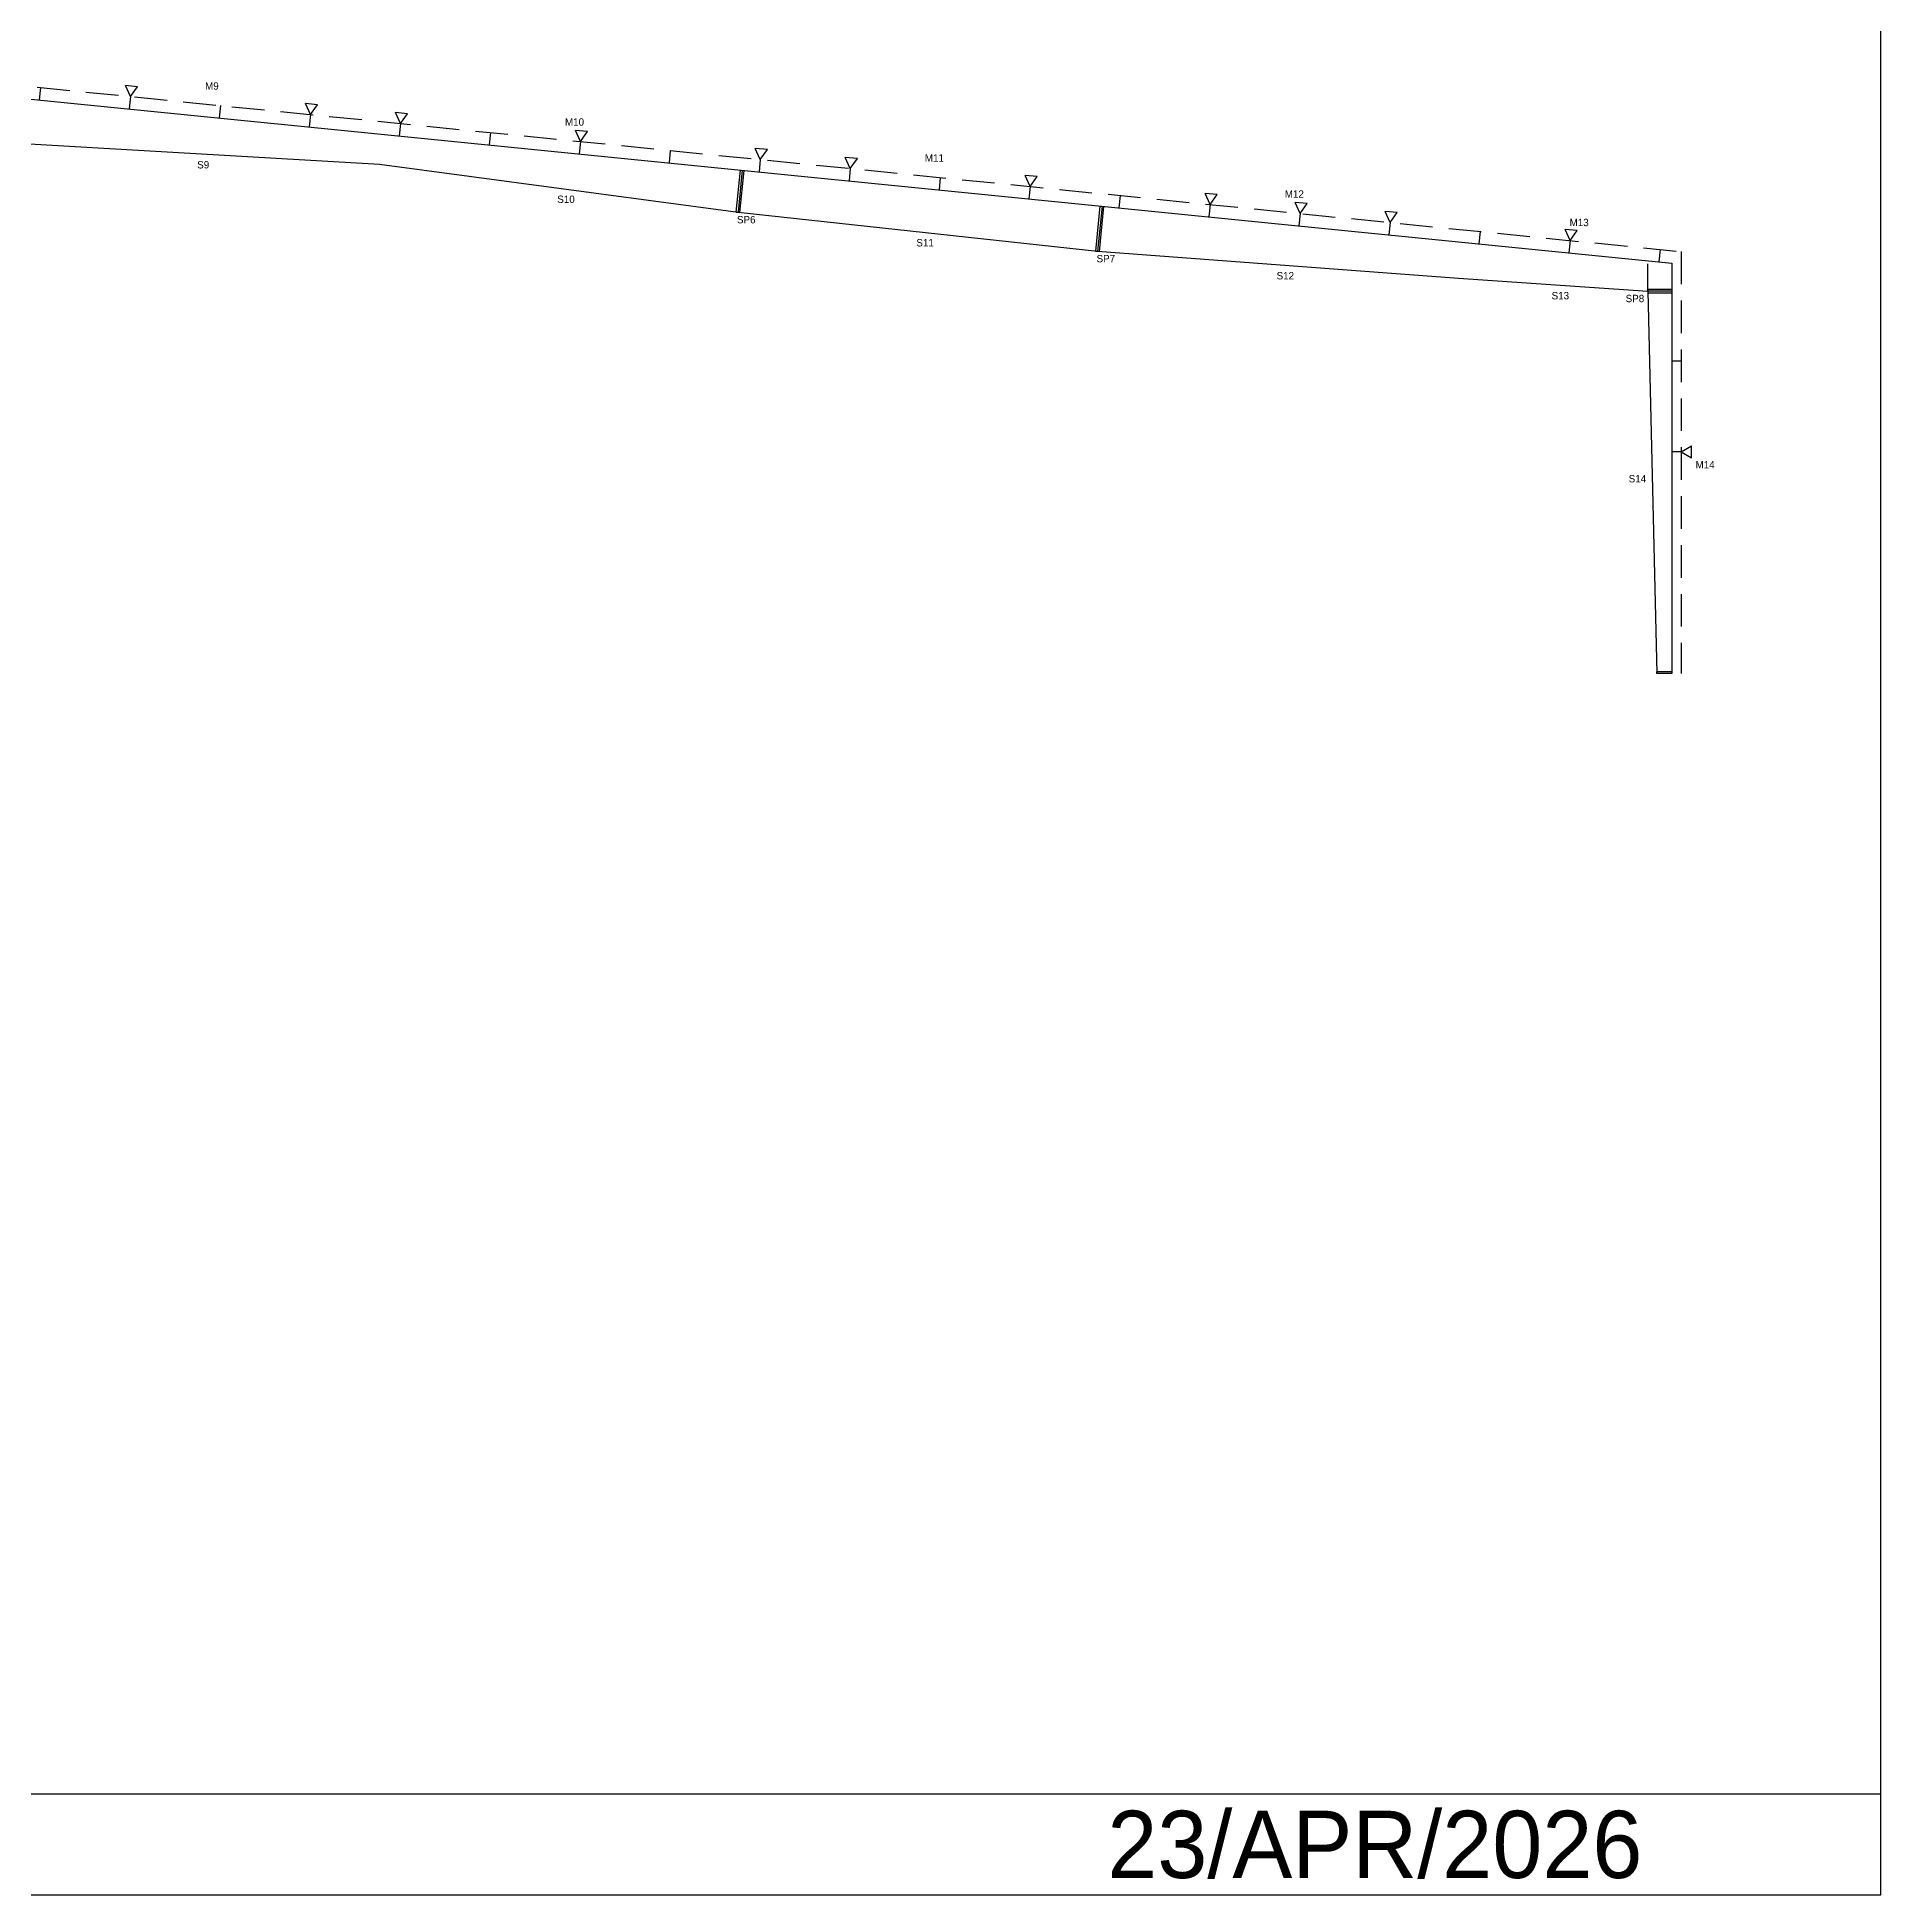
# Model space of a CAD drawing. Extents: x -3313 to 64313, y -20315 to 30461.
# Drawn here: x 33728 to 64313, y -20258 to 10557 of the extents above; entities that cross this region are included whole.
import ezdxf

# ---------------------------------------------------------------- set-up
doc = ezdxf.new("R2010")
doc.units = 0
doc.linetypes.add('CONTIN', pattern=[0])
doc.linetypes.add('DASHED', pattern=[811.5, 541, -270.5])
doc.layers.get('0').update_dxf_attribs({"linetype": 'CONTIN'})
for name, color, linetype in [('1', 7, 'CONTIN'), ('10', 7, 'CONTIN'), ('16', 7, 'CONTIN'), ('3', 7, 'CONTIN'), ('5', 5, 'DASHED'), ('8', 5, 'DASHED'), ('9', 7, 'CONTIN')]:
    doc.layers.add(name, color=color, linetype=linetype)

msp = doc.modelspace()

# ---------------------------------------------------------------- linework, layer by layer
for p, q in [((64312.723, -20257.785), (64312.723, 30461.303)), ((-3312.726, -18584.055), (64312.723, -18584.055)), ((-3312.726, -20257.785), (64312.723, -20257.785))]:
    msp.add_line(p, q)
at = {"layer": '1'}
for p, q in [((30500, 9840.963), (60845, 6806.462)), ((33409.688, 8796.251), (39404.789, 8447.99)), ((39404.789, 8447.99), (45355.109, 7651.96)), ((45355.109, 7651.96), (51320.355, 7005.187)), ((51320.355, 7005.187), (57305.508, 6557.42)), ((60845, 6806.462), (60845, 0)), ((57305.508, 6557.42), (60445, 6343.968)), ((60445, 6343.968), (60595, 0)), ((60845, 0), (60595, 0))]:
    msp.add_line(p, q, dxfattribs=at)
at = {"layer": '10'}
msp.add_line((60445, 6343.968), (60445, 6796.213), dxfattribs=at)
at = {"layer": '3'}
for p, q in [((35276.18, 9572.382), (35193.445, 9755.751)), ((35393.598, 9735.727), (35193.445, 9755.751)), ((35276.18, 9572.382), (35393.598, 9735.727)), ((38261.289, 9273.871), (38178.559, 9457.239)), ((38378.711, 9437.214), (38178.559, 9457.239)), ((38261.289, 9273.871), (38378.711, 9437.214)), ((39753.848, 9124.615), (39671.113, 9307.983)), ((39871.266, 9287.959), (39671.113, 9307.983)), ((39753.848, 9124.615), (39871.266, 9287.959)), ((42738.957, 8826.104), (42656.223, 9009.473)), ((42856.379, 8989.447), (42656.223, 9009.473)), ((42738.957, 8826.104), (42856.379, 8989.447)), ((45724.066, 8527.593), (45641.332, 8710.962)), ((45841.488, 8690.937), (45641.332, 8710.962)), ((45724.066, 8527.593), (45841.488, 8690.937)), ((47216.621, 8378.338), (47133.887, 8561.706)), ((47334.043, 8541.682), (47133.887, 8561.706)), ((47216.621, 8378.338), (47334.043, 8541.682)), ((50201.734, 8079.826), (50119, 8263.194)), ((50319.156, 8243.17), (50119, 8263.194)), ((50201.734, 8079.826), (50319.156, 8243.17)), ((53186.848, 7781.315), (53104.113, 7964.684)), ((53304.27, 7944.659), (53104.113, 7964.684)), ((53186.848, 7781.315), (53304.27, 7944.659)), ((54679.406, 7632.06), (54596.672, 7815.428)), ((54796.824, 7795.403), (54596.672, 7815.428)), ((54679.406, 7632.06), (54796.824, 7795.403)), ((56171.961, 7482.804), (56089.227, 7666.172)), ((56289.379, 7646.148), (56089.227, 7666.172)), ((56171.961, 7482.804), (56289.379, 7646.148)), ((59157.07, 7184.292), (59074.336, 7367.661)), ((59274.492, 7347.636), (59074.336, 7367.661)), ((59157.07, 7184.292), (59274.492, 7347.636)), ((61000, 3680), (61174.227, 3780.567)), ((61174.219, 3579.417), (61174.227, 3780.567)), ((61000, 3680), (61174.219, 3579.417))]:
    msp.add_line(p, q, dxfattribs=at)
at = {"layer": '5'}
for p, q in [((33783.621, 9721.638), (33763.402, 9519.446)), ((35276.18, 9572.382), (35255.957, 9370.19)), ((36768.734, 9423.127), (36748.516, 9220.935)), ((38261.289, 9273.871), (38241.07, 9071.679)), ((39753.848, 9124.615), (39733.629, 8922.424)), ((41246.402, 8975.36), (41226.184, 8773.168)), ((42738.957, 8826.104), (42718.738, 8623.912)), ((44231.512, 8676.849), (44211.297, 8474.657)), ((45724.066, 8527.593), (45703.852, 8325.401)), ((47216.621, 8378.338), (47196.406, 8176.146)), ((48709.184, 8229.082), (48688.965, 8026.891)), ((50201.734, 8079.826), (50181.516, 7877.635)), ((51694.293, 7930.571), (51674.078, 7728.379)), ((53186.848, 7781.315), (53166.633, 7579.124)), ((54679.406, 7632.06), (54659.188, 7429.868)), ((56171.961, 7482.804), (56151.742, 7280.612)), ((57664.516, 7333.549), (57644.297, 7131.357)), ((59157.07, 7184.292), (59136.852, 6982.101)), ((60649.625, 7035.037), (60629.41, 6832.845)), ((61000, 5180), (60850, 5180)), ((61000, 3680), (60850, 3680))]:
    msp.add_line(p, q, dxfattribs=at)
at = {"layer": '8'}
for p, q in [((30500, 10050), (61000, 7000)), ((61000, 7000), (61000, 0))]:
    msp.add_line(p, q, dxfattribs=at)
at = {"layer": '9'}
for p, q in [((45324.781, 7654.994), (45394.434, 8351.52)), ((45424.762, 8348.486), (45355.109, 7651.96)), ((45385.438, 7648.928), (45455.09, 8345.454)), ((45394.434, 8351.52), (45455.09, 8345.454)), ((51290.027, 7008.22), (51364.652, 7754.497)), ((51394.98, 7751.464), (51320.355, 7005.187)), ((51350.684, 7002.154), (51425.309, 7748.431)), ((51364.652, 7754.497), (51425.309, 7748.431)), ((45324.781, 7654.994), (45385.438, 7648.928)), ((51290.027, 7008.22), (51350.684, 7002.154)), ((60445, 6374.448), (60445, 6313.488)), ((60445, 6374.448), (60845, 6374.448)), ((60845, 6343.968), (60445, 6343.968)), ((60445, 6313.488), (60845, 6313.488)), ((60845, 6374.448), (60845, 6313.488)), ((60845, 30.48), (60595, 30.48)), ((60595, 0), (60595, 30.48)), ((60845, 0), (60595, 0)), ((60845, 0), (60845, 30.48))]:
    msp.add_line(p, q, dxfattribs=at)

# ---------------------------------------------------------------- texts
msp.add_text('23/APR/2026', height=1115.82).set_placement((51480.797, -19978.83))
at = {"layer": '16'}
for s, p in [('M9', (36513.594, 9685.657)), ('M10', (42483.812, 9088.635)), ('S9', (36382.973, 8379.491)), ('M11', (48454.035, 8491.612)), ('M12', (54424.262, 7894.59)), ('S10', (42355.688, 7807.346)), ('SP6', (45336.91, 7469.081)), ('M13', (59149.27, 7422.09)), ('S11', (48313.469, 7085.943)), ('SP7', (51302.156, 6822.307)), ('S12', (54288.672, 6538.673)), ('S13', (58850.992, 6208.064)), ('SP8', (60079.242, 6161.088)), ('M14', (61238.84, 3403.231)), ('S14', (60129.859, 3171.984))]:
    msp.add_text(s, height=121.92, dxfattribs=at).set_placement(p)

doc.saveas('drawing.dxf')
